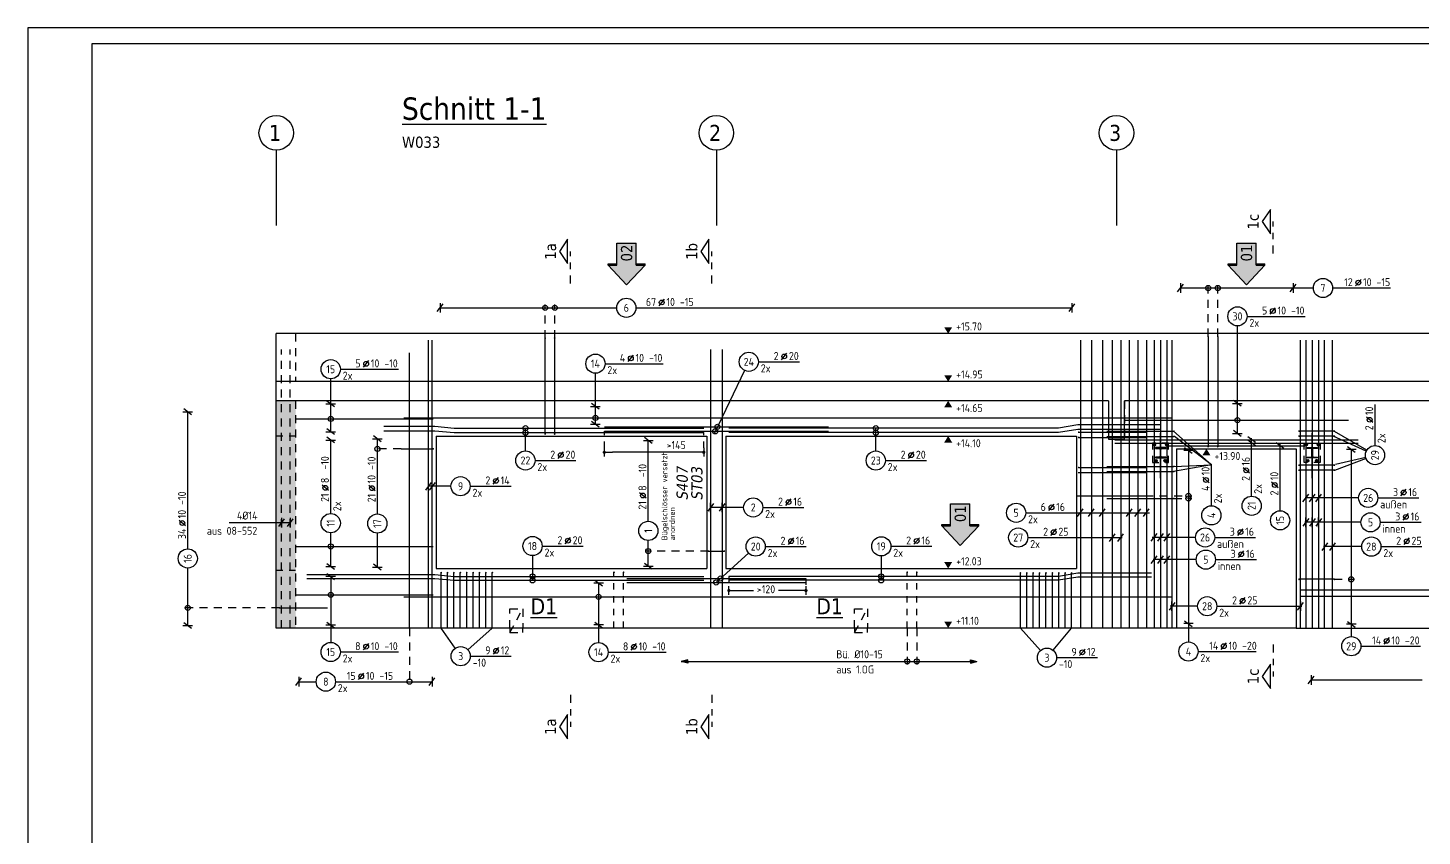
# Model space of a CAD drawing. Extents: x 44 to 147, y 26 to 78.
# Drawn here: x 43.89 to 65.67, y 53.1 to 65.73 of the extents above; entities that cross this region are included whole.
import ezdxf
from ezdxf.enums import TextEntityAlignment as Align

# ---------------------------------------------------------------- set-up
doc = ezdxf.new("R2010")
doc.units = 0
doc.header["$LTSCALE"] = 0.5
for name, pattern in [('AUSGEZOGEN', [1000.01, 1000, 0.01]), ('DASHDOTSMALL', [1.05, 0.5, -0.25, 0.05, -0.25]), ('DASHED2', [0.375, 0.25, -0.125]), ('HIDDEN', [0.375, 0.25, -0.125]), ('HIDDEN2', [0.187, 0.125, -0.062]), ('HIDDEN4', [0.12, 0.02, -0.1]), ('STRICHPUNKT2', [0.55, 0.25, -0.125, 0.05, -0.125]), ('VERDECKT', [0.375, 0.25, -0.125])]:
    doc.linetypes.add(name, pattern=pattern)
for name, color, linetype in [('ACHSEN', 7, 'Continuous'), ('AFU', 7, 'Continuous'), ('BETON', 7, 'Continuous'), ('grau_hell', 7, 'Continuous'), ('grau_mittel', 7, 'Continuous'), ('HILFE', 7, 'Continuous'), ('INDEX', 7, 'Continuous'), ('koten', 7, 'Continuous'), ('MASSE', 7, 'Continuous'), ('OBJEKT', 7, 'Continuous'), ('RAHMEN', 7, 'Continuous'), ('RND', 7, 'Continuous'), ('RND_BILD', 7, 'Continuous'), ('SCHNITTE', 7, 'Continuous'), ('SFP_Achsen', 7, 'Continuous'), ('ST-ANS', 9, 'Continuous'), ('STAHL', 7, 'Continuous'), ('TEXT', 7, 'Continuous'), ('VERDECKT', 7, 'Continuous')]:
    doc.layers.add(name, color=color, linetype=linetype)
doc.styles.add('helv', font='tahoma.ttf')
doc.styles.add('txt', font='isocp.shx')
doc.linetypes.add('AFU_50K', pattern='A,0.15,["/",Standard,S=0.2,R=0,X=-0.01,Y=-0.1],0.07,["/",Standard,S=0.2,R=0,X=-0.01,Y=-0.1],0.15', length=0.37)
doc.linetypes.add('AFU_50L', pattern='A,0.75,["/",Standard,S=0.2,R=0,X=-0.01,Y=-0.1],0.07,["/",Standard,S=0.2,R=0,X=-0.01,Y=-0.1],0.75', length=1.57)
doc.dimstyles.new('DOT_I', dxfattribs={"dimscale": 0.5, "dimtxt": 0.25, "dimasz": 0.25, "dimexe": 0.1, "dimexo": 0.3, "dimgap": 0.1, "dimtad": 1, "dimdec": 3, "dimzin": 3, "dimtxsty": 'txt', "dimblk": 'DOT', "dimblk1": 'DOT', "dimblk2": 'DOT', "dimsah": 1, "dimcen": 0.1, "dimse1": 1, "dimse2": 1, "dimazin": 0, "dimtfac": 1, "dimtdec": 4, "dimtix": 1, "dimtmove": 2, "dimatfit": 3, "dimfxl": 0, "dimtvp": 1, "dimtolj": 1, "dimtzin": 0, "dimarcsym": 0})

# ---------------------------------------------------------------- blocks, each defined once
blk = doc.blocks.new('OKRD_O')
at = {"color": 0, "linetype": 'ByBlock'}
blk.add_solid([(-0.125, 0.202), (0.125, 0.202), (0, 0)], dxfattribs=at)
at = {"color": 0, "linetype": 'ByBlock', "style": 'txt'}
blk.add_attdef('OKRD', (0.25, 0.1), '', height=0.25, dxfattribs=at)
blk = doc.blocks.new('OKRD_U')
at = {"color": 0, "linetype": 'ByBlock'}
blk.add_solid([(-0.125, -0.202), (0.125, -0.202), (0, 0)], dxfattribs=at)
at = {"color": 0, "linetype": 'ByBlock', "style": 'txt'}
blk.add_attdef('OKRD', (0.25, -0.35), '', height=0.25, dxfattribs=at)
blk = doc.blocks.new('lei_gre')
at = {"layer": 'RND', "color": 7, "linetype": 'Continuous'}
for p, q in [((-0.09, -0.12), (0.09, 0.12)), ((0, 0.15), (0, -0.15))]:
    blk.add_line(p, q, dxfattribs=at)
blk = doc.blocks.new('RND_LEI')
at = {"layer": 'RND', "color": 7, "linetype": 'Continuous'}
blk.add_line((1.022, 0.066), (1.19, 0.27), dxfattribs=at)
for centre, radius in [((0, 0), 0.3), ((1.106, 0.168), 0.075)]:
    blk.add_circle(centre, radius, dxfattribs=at)
at = {"layer": 'RND', "color": 7, "linetype": 'Continuous', "style": 'txt'}
blk.add_attdef('POSL', text='', height=0.25, dxfattribs=at).set_placement((0, 0), align=Align.MIDDLE)
blk.add_attdef('ANZ', text='', height=0.25, dxfattribs=at).set_placement((0.931, 0.057), align=Align.RIGHT)
for tag, p in [('DUM', (1.253, 0.057)), ('ABSTD', (1.674, 0.057)), ('POSTXT', (0.374, -0.327))]:
    blk.add_attdef(tag, p, '', height=0.25, dxfattribs=at)
blk = doc.blocks.new('DOT')
at = {"layer": 'MASSE', "color": 7, "linetype": 'Continuous'}
for p, q in [((0, 0), (-1, 0)), ((0, 0.54), (0, -0.54))]:
    blk.add_line(p, q, dxfattribs=at)
at = {"layer": 'MASSE', "color": 7, "linetype": 'Continuous', "const_width": 0.2}
blk.add_lwpolyline([(-0.1, 0, 1), (0.1, 0, 1)], format="xyb", close=True, dxfattribs=at)
blk = doc.blocks.new('*D21')
at = {"layer": 'DEFPOINTS', "color": 0, "linetype": 'AUSGEZOGEN', "transparency": 16777216}
for p in [(52.894, 59.096), (52.894, 59.096), (54.448, 59.096)]:
    blk.add_point(p, dxfattribs=at)
at = {"layer": 'MASSE', "color": 0, "linetype": 'AUSGEZOGEN', "lineweight": -2, "transparency": 16777216}
blk.add_line((54.323, 59.096), (53.019, 59.096), dxfattribs=at)
at = {"layer": 'MASSE', "color": 0, "linetype": 'AUSGEZOGEN', "lineweight": -2, "transparency": 16777216, "xscale": 0.125, "yscale": 0.125, "zscale": 0.125, "rotation": 180}
blk.add_blockref('DOT', (52.894, 59.096), dxfattribs=at)
at = {"layer": 'MASSE', "color": 0, "linetype": 'AUSGEZOGEN', "lineweight": -2, "transparency": 16777216, "xscale": 0.125, "yscale": 0.125, "zscale": 0.125}
blk.add_blockref('DOT', (54.448, 59.096), dxfattribs=at)
at = {"layer": 'MASSE', "color": 0, "linetype": 'AUSGEZOGEN', "transparency": 16777216, "insert": (54.017, 59.209), "char_height": 0.125, "attachment_point": 5, "style": 'txt'}
blk.add_mtext('\\A1;>145', dxfattribs=at)
blk = doc.blocks.new('SCHN-2')
at = {"layer": 'SCHNITTE', "color": 6, "linetype": 'Continuous'}
blk.add_lwpolyline([(0.378, 0.088), (0, 0.34), (-0.378, 0.088)], close=True, dxfattribs=at)
at = {"layer": 'SCHNITTE', "color": 1, "linetype": 'DASHDOTSMALL', "style": 'helv'}
blk.add_attdef('SCHN-2', text='', height=0.35, dxfattribs=at).set_placement((0, 0.45), align=Align.CENTER)
blk = doc.blocks.new('Pfeillinie')
at = {"layer": 'TEXT', "linetype": 'Continuous'}
blk.add_hatch(color=7, dxfattribs=at).paths.add_polyline_path([(0, 0), (-0.8, 0.2), (-0.8, 0), (-0.8, -0.2)])
at = {"layer": 'TEXT', "color": 7, "linetype": 'Continuous'}
for p, q in [((-0.8, 0), (-0.8, 0.2)), ((-0.8, 0.2), (0, 0)), ((-0.8, 0), (-0.8, -0.2)), ((-0.8, -0.2), (0, 0))]:
    blk.add_line(p, q, dxfattribs=at)
blk = doc.blocks.new('*D37')
at = {"layer": 'DEFPOINTS', "color": 0, "linetype": 'AUSGEZOGEN', "transparency": 16777216}
for p in [(54.84, 56.936), (56.044, 56.936), (56.044, 56.936)]:
    blk.add_point(p, dxfattribs=at)
at = {"layer": 'MASSE', "color": 0, "linetype": 'AUSGEZOGEN', "lineweight": -2, "transparency": 16777216}
for p, q in [((54.965, 56.936), (55.226, 56.936)), ((55.919, 56.936), (55.614, 56.936))]:
    blk.add_line(p, q, dxfattribs=at)
at = {"layer": 'MASSE', "color": 0, "linetype": 'AUSGEZOGEN', "lineweight": -2, "transparency": 16777216, "xscale": 0.125, "yscale": 0.125, "zscale": 0.125, "rotation": 180}
blk.add_blockref('DOT', (54.84, 56.936), dxfattribs=at)
at = {"layer": 'MASSE', "color": 0, "linetype": 'AUSGEZOGEN', "lineweight": -2, "transparency": 16777216, "xscale": 0.125, "yscale": 0.125, "zscale": 0.125}
blk.add_blockref('DOT', (56.044, 56.936), dxfattribs=at)
at = {"layer": 'MASSE', "color": 0, "linetype": 'AUSGEZOGEN', "transparency": 16777216, "insert": (55.42, 56.956), "char_height": 0.125, "attachment_point": 5, "style": 'txt'}
blk.add_mtext('\\A1;>120', dxfattribs=at)
blk = doc.blocks.new('A1-35-0')
at = {"layer": 'RAHMEN'}
for p, q in [((118.9, 59.4), (0, 59.4)), ((0, 59.4), (0, 0))]:
    blk.add_line(p, q, dxfattribs=at)
at = {"layer": 'RAHMEN', "color": 5}
for p, q in [((118.4, 58.9), (2, 58.9)), ((2, 58.9), (2, 0.5))]:
    blk.add_line(p, q, dxfattribs=at)
blk = doc.blocks.new('hin_ind5')
at = {"layer": 'grau_hell', "linetype": 'AUSGEZOGEN'}
h = blk.add_hatch(color=9, dxfattribs=at)
h.dxf.hatch_style = 2
h.paths.add_polyline_path([(0, 0), (0.619, -0.577), (0.619, -0.3), (1.306, -0.3), (1.306, 0.3), (0.619, 0.3), (0.619, 0.577)])
h.paths.add_polyline_path([(0.34, -0.274), (1.311, -0.274), (1.311, 0.274), (0.34, 0.274)], flags=9)
at = {"layer": 'OBJEKT', "linetype": 'AUSGEZOGEN'}
for points in [[(0.619, 0.3), (0.66, 0.3), (0.66, 0.577), (0.619, 0.577)], [(0.619, -0.577), (0.66, -0.577), (0.66, -0.3), (0.619, -0.3)]]:
    blk.add_hatch(color=1, dxfattribs=at).paths.add_polyline_path(points)
at = {"layer": 'OBJEKT', "color": 1, "linetype": 'AUSGEZOGEN'}
for p, q in [((0, 0), (0.619, 0.577)), ((0.619, 0.577), (0.619, 0.3)), ((0.619, 0.577), (0.66, 0.577)), ((0.66, 0.577), (0.66, 0.3)), ((0, 0), (0.619, -0.577)), ((0.619, 0.3), (1.306, 0.3)), ((1.306, 0.3), (1.306, -0.3)), ((0.619, -0.3), (0.619, -0.577)), ((0.619, -0.3), (1.306, -0.3)), ((0.66, -0.3), (0.66, -0.577))]:
    blk.add_line(p, q, dxfattribs=at)
at = {"layer": 'OBJEKT', "color": 7, "linetype": 'AUSGEZOGEN'}
blk.add_line((0.619, -0.577), (0.66, -0.577), dxfattribs=at)
at = {"layer": 'INDEX', "color": 1, "linetype": 'Continuous', "style": 'helv'}
blk.add_attdef('INDEX', text='', height=0.35, rotation=360, dxfattribs=at).set_placement((1.259, 0), align=Align.MIDDLE_RIGHT)

msp = doc.modelspace()

# ---------------------------------------------------------------- hatches: boundary and pattern name
at = {"layer": 'grau_mittel'}
h = msp.add_hatch(color=61, dxfattribs=at)
h.paths.add_polyline_path([(47.769, 59.35), (48.069, 59.35), (48.069, 59.9), (47.769, 59.9)])
h.paths.add_polyline_path([(47.769, 57.25), (48.069, 57.25), (48.069, 59.35), (47.769, 59.35)])
h.paths.add_polyline_path([(47.769, 56.35), (48.069, 56.35), (48.069, 57.25), (47.769, 57.25)])

# ---------------------------------------------------------------- linework, layer by layer
at = {"layer": 'ACHSEN', "color": 140, "linetype": 'AUSGEZOGEN'}
for p, q in [((47.769, 63.8165), (47.769, 62.6419)), ((54.644, 63.8165), (54.644, 62.6419)), ((60.894, 63.8165), (60.894, 62.6419)), ((61.584, 58.6939), (61.584, 59.3939)), ((63.954, 58.6939), (63.954, 59.3939))]:
    msp.add_line(p, q, dxfattribs=at)
at = {"layer": 'AFU', "color": 8, "linetype": 'AFU_50L'}
for p, q in [((69.019, 60.2), (47.769, 60.2)), ((60.769, 59.9), (47.769, 59.9)), ((69.019, 59.9), (61.019, 59.9)), ((61.834, 56.35), (47.769, 56.35)), ((63.704, 56.35), (69.019, 56.35))]:
    msp.add_line(p, q, dxfattribs=at)
at = {"layer": 'AFU', "color": 8, "linetype": 'AFU_50K'}
for p, q in [((60.769, 59.9), (60.769, 59.3)), ((61.019, 59.3), (61.019, 59.9)), ((60.769, 59.3), (61.019, 59.3))]:
    msp.add_line(p, q, dxfattribs=at)
at = {"layer": 'BETON', "color": 6, "linetype": 'AUSGEZOGEN'}
for p, q in [((47.769, 56.35), (47.769, 60.95)), ((69.019, 60.95), (47.769, 60.95)), ((50.269, 59.35), (50.269, 57.28)), ((50.269, 59.35), (54.494, 59.35)), ((54.494, 59.35), (54.494, 57.28)), ((54.794, 59.35), (54.794, 57.28)), ((54.794, 59.35), (60.269, 59.35)), ((60.269, 59.35), (60.269, 57.28)), ((61.834, 59.15), (63.704, 59.15)), ((61.834, 59.15), (61.834, 56.35)), ((63.704, 59.15), (63.704, 56.35)), ((50.269, 57.28), (54.494, 57.28)), ((54.794, 57.28), (60.269, 57.28)), ((63.704, 56.35), (61.834, 56.35))]:
    msp.add_line(p, q, dxfattribs=at)
at = {"layer": 'HILFE', "color": 171, "linetype": 'HIDDEN4'}
for p, q in [((61.504, 59.214), (61.474, 59.214)), ((61.489, 59.229), (61.489, 59.199)), ((61.664, 59.214), (61.694, 59.214)), ((61.679, 59.229), (61.679, 59.199)), ((63.874, 59.214), (63.844, 59.214)), ((63.859, 59.229), (63.859, 59.199)), ((64.034, 59.214), (64.064, 59.214)), ((64.049, 59.229), (64.049, 59.199)), ((61.529, 58.964), (61.499, 58.964)), ((61.514, 58.979), (61.514, 58.949)), ((61.639, 58.964), (61.669, 58.964)), ((61.654, 58.979), (61.654, 58.949)), ((63.899, 58.964), (63.869, 58.964)), ((63.884, 58.979), (63.884, 58.949)), ((64.009, 58.964), (64.039, 58.964)), ((64.024, 58.979), (64.024, 58.949))]:
    msp.add_line(p, q, dxfattribs=at)
at = {"layer": 'HILFE', "color": 102, "linetype": 'AUSGEZOGEN'}
msp.add_line((47.0324, 57.9967), (47.9873, 57.9967), dxfattribs=at)
at = {"layer": 'HILFE', "color": 171, "linetype": 'HIDDEN4'}
for points in [[(61.4804, 59.229), (61.4977, 59.229), (61.5063, 59.214), (61.4977, 59.199), (61.4804, 59.199), (61.4717, 59.214)], [(61.6877, 59.229), (61.6704, 59.229), (61.6617, 59.214), (61.6704, 59.199), (61.6877, 59.199), (61.6963, 59.214)], [(63.8504, 59.229), (63.8677, 59.229), (63.8763, 59.214), (63.8677, 59.199), (63.8504, 59.199), (63.8417, 59.214)], [(64.0577, 59.229), (64.0404, 59.229), (64.0317, 59.214), (64.0404, 59.199), (64.0577, 59.199), (64.0663, 59.214)]]:
    msp.add_lwpolyline(points, close=True, dxfattribs=at)
at = {"layer": 'MASSE', "color": 7, "linetype": 'HIDDEN4'}
for p, q in [((52.894, 59.1636), (52.894, 59.4237)), ((54.4477, 59.1636), (54.4477, 59.403)), ((54.8403, 57.1572), (54.8403, 56.991)), ((56.044, 57.1236), (56.044, 56.936))]:
    msp.add_line(p, q, dxfattribs=at)
at = {"layer": 'RND', "color": 7, "linetype": 'AUSGEZOGEN'}
for p, q in [((61.8951, 61.6639), (63.6561, 61.6639)), ((63.6561, 61.6639), (63.971, 61.6639)), ((64.271, 61.6639), (65.1773, 61.6639)), ((50.3295, 61.3538), (53.0877, 61.3538)), ((53.3877, 61.3538), (60.1991, 61.3538)), ((62.9356, 61.2206), (63.8419, 61.2206)), ((62.7856, 59.8598), (62.7856, 61.0706)), ((48.7694, 60.3943), (49.6757, 60.3943)), ((52.9045, 60.4808), (53.8107, 60.4808)), ((55.3013, 60.51), (55.9413, 60.51)), ((48.6194, 59.8517), (48.6194, 60.2443)), ((52.7545, 59.8142), (52.7545, 60.3308)), ((46.3856, 57.5873), (46.3856, 59.7283)), ((48.6194, 59.4175), (48.6194, 59.8517)), ((52.7545, 59.5336), (52.7545, 59.8142)), ((62.7856, 59.3892), (62.7856, 59.8598)), ((64.9351, 59.2018), (64.9351, 59.8418)), ((48.6194, 58.1383), (48.6194, 59.2871)), ((49.3481, 58.1325), (49.3481, 59.307)), ((53.5808, 58.0177), (53.5808, 59.2799)), ((62.0201, 59.1251), (62.0201, 56.4186)), ((63.0071, 58.4102), (63.0071, 59.0502)), ((64.5641, 59.1411), (64.5641, 56.4088)), ((51.8108, 58.968), (52.4508, 58.968)), ((57.2847, 58.9673), (57.9247, 58.9673)), ((62.3781, 58.2602), (62.3781, 58.9002)), ((63.4521, 58.1822), (63.4521, 58.8222)), ((50.7974, 58.5653), (51.4374, 58.5653)), ((64.9786, 58.3832), (65.6186, 58.3832)), ((55.3697, 58.2336), (56.0097, 58.2336)), ((59.4771, 58.151), (60.1171, 58.151)), ((65.0143, 58.0021), (65.6543, 58.0021)), ((48.6194, 57.3095), (48.6194, 57.8383)), ((49.3481, 57.3005), (49.3481, 57.8325)), ((59.5108, 57.7635), (60.1508, 57.7635)), ((62.4296, 57.7647), (63.0696, 57.7647)), ((51.9224, 57.6307), (52.5624, 57.6307)), ((53.5808, 57.3139), (53.5808, 57.7177)), ((55.4084, 57.6229), (56.0484, 57.6229)), ((57.3709, 57.6268), (58.0109, 57.6268)), ((65.0272, 57.6223), (65.6672, 57.6223)), ((62.4415, 57.419), (63.0815, 57.419)), ((46.3856, 56.387), (46.3856, 57.2873)), ((48.6194, 57.1543), (48.6194, 56.3964)), ((52.8037, 57.0531), (52.8037, 56.3974)), ((62.4632, 56.691), (63.1032, 56.691)), ((62.0201, 56.4186), (62.0201, 56.1316)), ((48.6194, 56.3964), (48.6194, 56.1252)), ((52.8037, 56.3974), (52.8037, 56.1225)), ((64.5641, 56.4088), (64.5641, 56.2149)), ((62.1701, 55.9816), (63.0764, 55.9816)), ((64.7141, 56.0649), (65.6454, 56.0649)), ((48.7694, 55.9752), (49.6757, 55.9752)), ((50.8002, 55.9098), (51.4402, 55.9098)), ((52.9537, 55.9725), (53.86, 55.9725)), ((59.9592, 55.8867), (60.5992, 55.8867)), ((48.1191, 55.5113), (48.3929, 55.5113)), ((48.6929, 55.5113), (50.2026, 55.5113)), ((63.9369, 55.5381), (65.6738, 55.5381))]:
    msp.add_line(p, q, dxfattribs=at)
at = {"layer": 'RND', "color": 102, "linetype": 'VERDECKT'}
for p, q in [((62.3278, 60.9036), (62.3278, 61.7139)), ((62.4778, 60.9036), (62.4778, 61.7139)), ((51.9684, 60.8817), (51.9684, 61.4038)), ((52.1184, 60.8817), (52.1184, 61.4038)), ((49.7182, 59.1491), (49.2981, 59.1491)), ((61.3443, 58.4136), (62.0701, 58.4136)), ((61.7934, 58.3746), (62.0701, 58.3746)), ((54.519, 57.5526), (53.5308, 57.5526)), ((64.2986, 57.1108), (64.6141, 57.1108)), ((47.8182, 56.665), (46.3356, 56.665)), ((49.8486, 56.35), (49.8486, 55.4613)), ((57.6258, 56.35), (57.6258, 55.778)), ((57.7758, 56.35), (57.7758, 55.778))]:
    msp.add_line(p, q, dxfattribs=at)
at = {"layer": 'RND', "color": 102, "linetype": 'AUSGEZOGEN'}
for p, q in [((55.0861, 60.3748), (54.6135, 59.3942)), ((51.6608, 59.118), (51.6608, 59.473)), ((57.1347, 59.1173), (57.1347, 59.473)), ((61.7871, 59.4247), (62.3781, 58.9002)), ((62.3781, 58.9002), (61.7996, 59.3448)), ((63.0071, 58.8932), (63.0071, 59.3191)), ((64.7983, 59.1132), (64.2799, 59.3459)), ((64.8056, 59.1274), (64.3034, 59.4204)), ((63.4521, 58.1822), (63.4521, 59.2292)), ((62.3781, 58.9002), (61.7871, 58.7967)), ((61.7934, 58.8766), (62.3781, 58.9002)), ((64.7947, 58.999), (64.2995, 58.8126)), ((64.7893, 59.0168), (64.3152, 58.9028)), ((50.4974, 58.5653), (50.1455, 58.5653)), ((64.6786, 58.3832), (63.8417, 58.3832)), ((55.0697, 58.2336), (54.554, 58.2336)), ((59.4771, 58.151), (61.4119, 58.151)), ((64.7143, 58.0021), (63.8394, 58.0021)), ((59.5108, 57.7635), (60.9854, 57.7635)), ((62.1296, 57.7647), (61.4511, 57.7647)), ((55.1476, 57.5219), (54.6336, 57.0535)), ((64.7272, 57.6223), (64.1294, 57.6223)), ((51.7724, 57.4807), (51.7724, 57.0952)), ((57.2209, 57.4768), (57.2209, 57.0952)), ((62.1415, 57.419), (61.4711, 57.419)), ((62.1632, 56.691), (61.7318, 56.691)), ((63.1032, 56.691), (63.7908, 56.691)), ((50.5646, 56.0329), (50.344, 56.35)), ((50.7622, 56.0096), (51.144, 56.35)), ((59.7091, 55.9984), (59.3941, 56.35)), ((59.9051, 56.0021), (60.1941, 56.35))]:
    msp.add_line(p, q, dxfattribs=at)
at = {"layer": 'RND', "color": 1, "linetype": 'AUSGEZOGEN'}
for points in [[(50.1455, 56.35), (50.1455, 60.85)], [(50.2045, 56.35), (50.2045, 60.85)], [(51.9684, 59.3824), (51.9684, 60.8817)], [(52.1184, 59.3824), (52.1184, 60.8817)], [(60.331, 60.85), (60.331, 56.35)], [(60.5035, 60.85), (60.5035, 56.35)], [(60.6761, 60.85), (60.6761, 56.35)], [(60.829, 60.85), (60.829, 56.35)], [(60.9623, 60.85), (60.9623, 56.35)], [(61.0957, 60.85), (61.0957, 56.35)], [(61.229, 60.85), (61.229, 56.35)], [(61.3623, 60.85), (61.3623, 56.35)], [(61.484, 60.85), (61.484, 56.35)], [(61.584, 60.85), (61.584, 56.35)], [(61.684, 60.85), (61.684, 56.35)], [(61.7622, 60.85), (61.7622, 56.35)], [(62.3278, 60.9036), (62.3278, 59.1831)], [(62.4778, 60.9036), (62.4778, 59.1831)], [(63.7709, 56.35), (63.7709, 60.85)], [(63.854, 60.85), (63.854, 56.35)], [(63.954, 60.85), (63.954, 56.35)], [(64.054, 60.85), (64.054, 56.35)], [(64.1478, 56.35), (64.1478, 60.85)], [(64.2681, 56.35), (64.2681, 60.85)], [(49.8486, 56.35), (49.8486, 60.65)], [(54.554, 60.7), (54.554, 56.35)], [(54.734, 60.7), (54.734, 56.35)], [(48.069, 59.6171), (50.219, 59.6171)], [(49.4477, 59.503), (50.2477, 59.503), (50.5477, 59.473), (54.4477, 59.473)], [(49.7597, 59.6334), (61.7597, 59.6334)], [(52.894, 59.4937), (56.394, 59.4937)], [(61.5903, 59.523), (60.2903, 59.523), (59.9903, 59.473), (54.8403, 59.473)], [(61.019, 59.5981), (64.519, 59.5981)], [(49.4477, 59.433), (50.2477, 59.433), (50.5477, 59.403), (54.4477, 59.403)], [(52.894, 59.4237), (56.394, 59.4237)], [(61.5903, 59.453), (60.2903, 59.453), (59.9903, 59.403), (54.8403, 59.403)], [(60.3045, 59.4096), (61.3545, 59.4096)], [(60.3045, 59.3298), (61.3545, 59.3298)], [(60.7434, 59.4247), (61.7934, 59.4247)], [(60.7434, 59.3448), (61.7934, 59.3448)], [(60.869, 59.2932), (64.669, 59.2932)], [(64.2986, 59.4266), (63.7486, 59.4266)], [(64.2986, 59.3485), (63.7486, 59.3485)], [(49.7182, 59.1491), (50.2182, 59.1491)], [(60.869, 59.2409), (64.669, 59.2409)], [(61.6898, 59.1987), (63.8398, 59.1987)], [(60.3045, 58.858), (61.3545, 58.858)], [(60.7434, 58.8766), (61.7934, 58.8766)], [(64.2986, 58.894), (63.7486, 58.894)], [(64.2986, 58.8159), (63.7486, 58.8159)], [(60.3045, 58.7782), (61.3545, 58.7782)], [(60.7434, 58.7967), (61.7934, 58.7967)], [(60.2943, 58.4136), (61.3443, 58.4136)], [(60.7434, 58.3746), (61.7934, 58.3746)], [(48.069, 57.6245), (50.219, 57.6245)], [(54.519, 57.5526), (54.769, 57.5526)], [(48.2477, 57.1872), (50.2477, 57.1872), (50.5477, 57.1572), (54.4477, 57.1572)], [(48.2477, 57.1252), (50.2477, 57.1252), (50.5477, 57.0952), (54.4477, 57.0952)], [(50.344, 56.35), (50.344, 57.2144)], [(50.444, 56.35), (50.444, 57.2144)], [(50.544, 56.35), (50.544, 57.2144)], [(50.644, 56.35), (50.644, 57.2144)], [(50.744, 56.35), (50.744, 57.2144)], [(50.844, 56.35), (50.844, 57.2144)], [(50.944, 56.35), (50.944, 57.2144)], [(51.044, 56.35), (51.044, 57.2144)], [(51.144, 56.35), (51.144, 57.2144)], [(53.244, 57.1236), (56.044, 57.1236)], [(61.4403, 57.2072), (60.2903, 57.2072), (59.9903, 57.1572), (54.8403, 57.1572)], [(61.4403, 57.1452), (60.2903, 57.1452), (59.9903, 57.0952), (54.8403, 57.0952)], [(59.3941, 56.35), (59.3941, 57.2092)], [(59.4941, 56.35), (59.4941, 57.2092)], [(59.5941, 56.35), (59.5941, 57.2092)], [(59.6941, 56.35), (59.6941, 57.2092)], [(59.7941, 56.35), (59.7941, 57.2092)], [(59.8941, 56.35), (59.8941, 57.2092)], [(59.9941, 56.35), (59.9941, 57.2092)], [(60.0941, 56.35), (60.0941, 57.2092)], [(60.1941, 56.35), (60.1941, 57.2092)], [(64.2986, 57.1108), (63.7486, 57.1108)], [(48.069, 56.8685), (50.219, 56.8685)], [(53.244, 57.0616), (56.044, 57.0616)], [(63.769, 56.9473), (68.719, 56.9473)], [(47.8182, 56.665), (48.5682, 56.665)], [(49.7597, 56.8374), (61.7597, 56.8374)], [(63.769, 56.8473), (68.719, 56.8473)]]:
    msp.add_lwpolyline(points, dxfattribs=at)
at = {"layer": 'RND', "color": 7, "linetype": 'AUSGEZOGEN'}
for points, const_width in [([(51.9614, 60.8817, 1), (51.9754, 60.8817, 1)], 0.014), ([(52.1114, 60.8817, 1), (52.1254, 60.8817, 1)], 0.014), ([(62.3215, 60.9036, -1), (62.334, 60.9036, -1)], 0.0125), ([(62.4715, 60.9036, -1), (62.484, 60.9036, -1)], 0.0125), ([(51.9614, 59.3824, 1), (51.9754, 59.3824, 1)], 0.014), ([(52.1114, 59.3824, 1), (52.1254, 59.3824, 1)], 0.014), ([(60.2982, 59.4096, 1), (60.3107, 59.4096, 1)], 0.0125), ([(60.2982, 59.3298, 1), (60.3107, 59.3298, 1)], 0.0125), ([(61.7871, 59.4247, 1), (61.7996, 59.4247, 1)], 0.0125), ([(61.7871, 59.3448, 1), (61.7996, 59.3448, 1)], 0.0125), ([(63.7556, 59.4266, 1), (63.7416, 59.4266, 1)], 0.014), ([(63.7556, 59.3485, 1), (63.7416, 59.3485, 1)], 0.014), ([(64.2916, 59.4266, -1), (64.3056, 59.4266, -1)], 0.014), ([(64.2916, 59.3485, -1), (64.3056, 59.3485, -1)], 0.014), ([(50.2112, 59.1491, 1), (50.2252, 59.1491, 1)], 0.014), ([(62.3215, 59.1831, 1), (62.334, 59.1831, 1)], 0.0125), ([(62.4715, 59.1831, 1), (62.484, 59.1831, 1)], 0.0125), ([(60.2982, 58.858, 1), (60.3107, 58.858, 1)], 0.0125), ([(61.7871, 58.8766, 1), (61.7996, 58.8766, 1)], 0.0125), ([(63.7556, 58.894, 1), (63.7416, 58.894, 1)], 0.014), ([(63.7556, 58.8159, 1), (63.7416, 58.8159, 1)], 0.014), ([(64.2916, 58.894, -1), (64.3056, 58.894, -1)], 0.014), ([(64.2916, 58.8159, -1), (64.3056, 58.8159, -1)], 0.014), ([(60.2982, 58.7782, 1), (60.3107, 58.7782, 1)], 0.0125), ([(61.7871, 58.7967, 1), (61.7996, 58.7967, 1)], 0.0125), ([(60.2881, 58.4136, 1), (60.3006, 58.4136, 1)], 0.0125), ([(61.7871, 58.3746, 1), (61.7996, 58.3746, 1)], 0.0125), ([(54.5128, 57.5526, 1), (54.5253, 57.5526, 1)], 0.0125), ([(54.7628, 57.5526, 1), (54.7753, 57.5526, 1)], 0.0125), ([(50.337, 57.2144, 1), (50.351, 57.2144, 1)], 0.014), ([(50.437, 57.2144, 1), (50.451, 57.2144, 1)], 0.014), ([(50.537, 57.2144, 1), (50.551, 57.2144, 1)], 0.014), ([(50.637, 57.2144, 1), (50.651, 57.2144, 1)], 0.014), ([(50.737, 57.2144, 1), (50.751, 57.2144, 1)], 0.014), ([(50.837, 57.2144, 1), (50.851, 57.2144, 1)], 0.014), ([(50.937, 57.2144, 1), (50.951, 57.2144, 1)], 0.014), ([(51.037, 57.2144, 1), (51.051, 57.2144, 1)], 0.014), ([(51.137, 57.2144, 1), (51.151, 57.2144, 1)], 0.014), ([(53.0376, 57.22, 1), (53.0516, 57.22, 1)], 0.014), ([(53.1876, 57.22, 1), (53.2016, 57.22, 1)], 0.014), ([(57.6188, 57.22, 1), (57.6328, 57.22, 1)], 0.014), ([(57.7688, 57.22, 1), (57.7828, 57.22, 1)], 0.014), ([(59.3871, 57.2092, 1), (59.4011, 57.2092, 1)], 0.014), ([(59.4871, 57.2092, 1), (59.5011, 57.2092, 1)], 0.014), ([(59.5871, 57.2092, 1), (59.6011, 57.2092, 1)], 0.014), ([(59.6871, 57.2092, 1), (59.7011, 57.2092, 1)], 0.014), ([(59.7871, 57.2092, 1), (59.8011, 57.2092, 1)], 0.014), ([(59.8871, 57.2092, 1), (59.9011, 57.2092, 1)], 0.014), ([(59.9871, 57.2092, 1), (60.0011, 57.2092, 1)], 0.014), ([(60.0871, 57.2092, 1), (60.1011, 57.2092, 1)], 0.014), ([(60.1871, 57.2092, 1), (60.2011, 57.2092, 1)], 0.014), ([(63.7556, 57.1108, 1), (63.7416, 57.1108, 1)], 0.014), ([(64.2916, 57.1108, -1), (64.3056, 57.1108, -1)], 0.014), ([(47.8112, 56.665, 1), (47.8252, 56.665, 1)], 0.014)]:
    msp.add_lwpolyline(points, format="xyb", close=True, dxfattribs=dict(at, const_width=const_width))
at = {"layer": 'RND', "color": 1, "linetype": 'DASHED2'}
for points in [[(47.8515, 56.35), (47.8515, 60.7)], [(47.9873, 56.35), (47.9873, 60.7)]]:
    msp.add_lwpolyline(points, dxfattribs=at)
at = {"layer": 'RND', "color": 1, "linetype": 'HIDDEN2'}
for points in [[(53.0446, 56.35), (53.0446, 57.22)], [(53.1946, 56.35), (53.1946, 57.22)], [(57.6258, 56.35), (57.6258, 57.22)], [(57.7758, 56.35), (57.7758, 57.22)]]:
    msp.add_lwpolyline(points, dxfattribs=at)
at = {"layer": 'RND', "color": 102, "linetype": 'AUSGEZOGEN'}
msp.add_lwpolyline([(54.0968, 55.828), (58.7155, 55.828)], dxfattribs=at)
at = {"layer": 'RND', "color": 7, "linetype": 'AUSGEZOGEN'}
for centre in [(62.3278, 61.6639), (62.4778, 61.6639), (51.9684, 61.3538), (52.1184, 61.3538), (48.6194, 59.6171), (51.6608, 59.473), (52.7545, 59.6334), (54.6615, 59.4937), (57.1347, 59.473), (62.7856, 59.5981), (51.6608, 59.403), (54.6277, 59.4237), (57.1347, 59.403), (49.3481, 59.1491), (62.0201, 58.4136), (62.0201, 58.3746), (48.6194, 57.6245), (53.5808, 57.5526), (51.7724, 57.1572), (51.7724, 57.0952), (54.6425, 57.0616), (54.7105, 57.1236), (57.2209, 57.1572), (57.2209, 57.0952), (64.5641, 57.1108), (48.6194, 56.8685), (52.8037, 56.8374), (46.3856, 56.665), (57.6258, 55.828), (57.7758, 55.828), (49.8486, 55.5113)]:
    msp.add_circle(centre, 0.04, dxfattribs=at)
at = {"layer": 'SCHNITTE', "color": 6, "linetype": 'STRICHPUNKT2'}
for p, q in [((63.3433, 62.2013), (63.3433, 62.7013)), ((52.365, 61.7353), (52.365, 62.2353)), ((54.5718, 61.7353), (54.5718, 62.2353)), ((63.3433, 56.0938), (63.3433, 55.5938)), ((52.365, 55.308), (52.365, 54.808)), ((54.5718, 55.308), (54.5718, 54.808))]:
    msp.add_line(p, q, dxfattribs=at)
at = {"layer": 'SFP_Achsen', "color": 7, "linetype": 'AUSGEZOGEN'}
for centre in [(47.769, 64.087), (54.644, 64.087), (60.894, 64.087)]:
    msp.add_circle(centre, 0.2705, dxfattribs=at)
at = {"layer": 'ST-ANS', "color": 171, "linetype": 'HIDDEN4'}
for points in [[(61.5054, 58.979), (61.5227, 58.979), (61.5313, 58.964), (61.5227, 58.949), (61.5054, 58.949), (61.4967, 58.964)], [(61.6627, 58.979), (61.6454, 58.979), (61.6367, 58.964), (61.6454, 58.949), (61.6627, 58.949), (61.6713, 58.964)], [(63.8754, 58.979), (63.8927, 58.979), (63.9013, 58.964), (63.8927, 58.949), (63.8754, 58.949), (63.8667, 58.964)], [(64.0327, 58.979), (64.0154, 58.979), (64.0067, 58.964), (64.0154, 58.949), (64.0327, 58.949), (64.0413, 58.964)]]:
    msp.add_lwpolyline(points, close=True, dxfattribs=at)
at = {"layer": 'STAHL', "color": 102, "linetype": 'HIDDEN2'}
for points in [[(61.709, 58.939), (61.709, 59.239), (61.459, 59.239), (61.459, 58.939)], [(63.829, 58.939), (63.829, 59.239), (64.079, 59.239), (64.079, 58.939)]]:
    msp.add_lwpolyline(points, close=True, dxfattribs=at)
at = {"layer": 'STAHL', "color": 102, "linetype": 'HIDDEN4'}
for points in [[(61.584, 59.009), (61.664, 59.009), (61.664, 59.022), (61.6033, 59.022, -0.4142136), (61.5883, 59.037), (61.5883, 59.141, -0.4142136), (61.6033, 59.156), (61.664, 59.156), (61.664, 59.169), (61.584, 59.169), (61.504, 59.169), (61.504, 59.156), (61.5648, 59.156, -0.4142136), (61.5798, 59.141), (61.5798, 59.037, -0.4142136), (61.5648, 59.022), (61.504, 59.022), (61.504, 59.009)], [(63.954, 59.009), (63.874, 59.009), (63.874, 59.022), (63.9348, 59.022, 0.4142136), (63.9498, 59.037), (63.9498, 59.141, 0.4142136), (63.9348, 59.156), (63.874, 59.156), (63.874, 59.169), (63.954, 59.169), (64.034, 59.169), (64.034, 59.156), (63.9733, 59.156, 0.4142136), (63.9583, 59.141), (63.9583, 59.037, 0.4142136), (63.9733, 59.022), (64.034, 59.022), (64.034, 59.009)]]:
    msp.add_lwpolyline(points, format="xyb", close=True, dxfattribs=at)
at = {"layer": 'STAHL', "color": 102, "linetype": 'AUSGEZOGEN'}
for centre in [(61.489, 59.214), (61.679, 59.214), (63.859, 59.214), (64.049, 59.214), (61.514, 58.964), (61.654, 58.964), (63.884, 58.964), (64.024, 58.964)]:
    msp.add_circle(centre, 0.0185, dxfattribs=at)
at = {"layer": 'VERDECKT', "color": 7, "linetype": 'VERDECKT'}
for p, q in [((48.069, 60.95), (48.069, 60.2)), ((48.069, 59.9), (48.069, 56.35)), ((60.769, 59.9), (60.769, 59.3)), ((61.019, 59.9), (61.019, 59.3)), ((60.769, 59.3), (61.019, 59.3)), ((51.419, 56.35), (48.069, 56.35)), ((56.804, 56.35), (51.619, 56.35)), ((61.834, 56.35), (57.004, 56.35))]:
    msp.add_line(p, q, dxfattribs=at)
at = {"layer": 'VERDECKT', "color": 7, "linetype": 'HIDDEN'}
for p, q in [((68.719, 60.2), (48.069, 60.2)), ((60.769, 59.9), (48.069, 59.9)), ((68.719, 59.9), (61.019, 59.9)), ((51.419, 56.35), (51.419, 56.65)), ((51.419, 56.65), (51.619, 56.65)), ((51.419, 56.28), (51.619, 56.65)), ((51.619, 56.65), (51.619, 56.35)), ((56.804, 56.35), (56.804, 56.65)), ((56.804, 56.65), (57.004, 56.65)), ((56.804, 56.28), (57.004, 56.65)), ((57.004, 56.65), (57.004, 56.35)), ((51.419, 56.35), (51.419, 56.28)), ((51.419, 56.28), (51.619, 56.28)), ((51.619, 56.28), (51.619, 56.35)), ((56.804, 56.35), (56.804, 56.28)), ((56.804, 56.28), (57.004, 56.28)), ((57.004, 56.28), (57.004, 56.35)), ((63.704, 56.35), (68.719, 56.35))]:
    msp.add_line(p, q, dxfattribs=at)
at = {"layer": 'VERDECKT', "color": 7, "linetype": 'HIDDEN2'}
for p, q in [((48.069, 59.35), (47.769, 59.35)), ((48.069, 57.25), (47.769, 57.25))]:
    msp.add_line(p, q, dxfattribs=at)

# ---------------------------------------------------------------- block references
at = {"layer": 'koten', "color": 7, "linetype": 'VERDECKT', "xscale": 0.5, "yscale": 0.5, "zscale": 0.5}
for name, p, values in [('OKRD_O', (58.2661, 60.95), {'OKRD': '+15.70'}), ('OKRD_O', (58.2661, 60.2), {'OKRD': '+14.95'}), ('OKRD_U', (58.2661, 59.9), {'OKRD': '+14.65'}), ('OKRD_U', (58.2661, 59.35), {'OKRD': '+14.10'})]:
    msp.add_blockref(name, p, dxfattribs=at).add_auto_attribs(values)
at = {"layer": 'koten', "color": 7, "linetype": 'AUSGEZOGEN', "xscale": 0.5, "yscale": 0.5, "zscale": 0.5}
for name, p, values in [('OKRD_U', (62.301, 59.15), {'OKRD': '+13.90'}), ('OKRD_O', (58.2661, 57.28), {'OKRD': '+12.03'}), ('OKRD_O', (58.2661, 56.35), {'OKRD': '+11.10'})]:
    msp.add_blockref(name, p, dxfattribs=at).add_auto_attribs(values)
at = {"layer": 'RAHMEN', "color": 1, "linetype": 'AUSGEZOGEN', "xscale": 0.5, "yscale": 0.5, "zscale": 0.5}
msp.add_blockref('A1-35-0', (43.8878, 36.0287), dxfattribs=at)
at = {"layer": 'RND', "color": 7, "linetype": 'AUSGEZOGEN', "xscale": 0.5, "yscale": 0.5, "zscale": 0.5}
for p in [(61.8951, 61.6639), (63.6561, 61.6639), (50.3295, 61.3538), (60.1991, 61.3538), (63.854, 58.3832), (63.954, 58.3832), (64.054, 58.3832), (60.331, 58.151), (60.5035, 58.151), (60.6761, 58.151), (61.0957, 58.151), (61.229, 58.151), (61.3623, 58.151), (47.8515, 57.9967), (47.9873, 57.9967), (61.484, 57.7647), (61.584, 57.7647), (61.684, 57.7647), (61.484, 57.419), (61.584, 57.419), (61.684, 57.419), (63.7709, 56.691), (48.1191, 55.5113), (50.2026, 55.5113), (63.9369, 55.5381)]:
    msp.add_blockref('lei_gre', p, dxfattribs=at)
for p, values in [((64.121, 61.6639), {'POSL': '7', 'DUM': '10', 'ANZ': '12', 'ABSTD': '-15'}), ((53.2377, 61.3538), {'POSL': '6', 'DUM': '10', 'ANZ': '67', 'ABSTD': '-15'}), ((62.7856, 61.2206), {'POSL': '30', 'DUM': '10', 'ANZ': '5', 'ABSTD': '-10', 'POSTXT': '2x'}), ((52.7545, 60.4808), {'POSL': '14', 'DUM': '10', 'ANZ': '4', 'ABSTD': '-10', 'POSTXT': '2x'}), ((55.1513, 60.51), {'POSL': '24', 'DUM': '20', 'ANZ': '2', 'POSTXT': '2x'}), ((48.6194, 60.3943), {'POSL': '15', 'DUM': '10', 'ANZ': '5', 'ABSTD': '-10', 'POSTXT': '2x'}), ((51.6608, 58.968), {'POSL': '22', 'DUM': '20', 'ANZ': '2', 'POSTXT': '2x'}), ((57.1347, 58.9673), {'POSL': '23', 'DUM': '20', 'ANZ': '2', 'POSTXT': '2x'}), ((50.6474, 58.5653), {'POSL': '9', 'DUM': '14', 'ANZ': '2', 'POSTXT': '2x'}), ((55.2197, 58.2336), {'POSL': '2', 'DUM': '16', 'ANZ': '2', 'POSTXT': '2x'}), ((64.8286, 58.3832), {'POSL': '26', 'DUM': '16', 'ANZ': '3', 'POSTXT': 'außen'}), ((59.3271, 58.151), {'POSL': '5', 'DUM': '16', 'ANZ': '6', 'POSTXT': '2x'}), ((64.8643, 58.0021), {'POSL': '5', 'DUM': '16', 'ANZ': '3', 'POSTXT': 'innen'}), ((51.7724, 57.6307), {'POSL': '18', 'DUM': '20', 'ANZ': '2', 'POSTXT': '2x'}), ((55.2584, 57.6229), {'POSL': '20', 'DUM': '16', 'ANZ': '2', 'POSTXT': '2x'}), ((57.2209, 57.6268), {'POSL': '19', 'DUM': '16', 'ANZ': '2', 'POSTXT': '2x'}), ((59.3608, 57.7635), {'POSL': '27', 'DUM': '25', 'ANZ': '2', 'POSTXT': '2x'}), ((62.2796, 57.7647), {'POSL': '26', 'DUM': '16', 'ANZ': '3', 'POSTXT': 'außen'}), ((64.8772, 57.6223), {'POSL': '28', 'DUM': '25', 'ANZ': '2', 'POSTXT': '2x'}), ((62.2915, 57.419), {'POSL': '5', 'DUM': '16', 'ANZ': '3', 'POSTXT': 'innen'}), ((62.3132, 56.691), {'POSL': '28', 'DUM': '25', 'ANZ': '2', 'POSTXT': '2x'}), ((64.5641, 56.0649), {'POSL': '29', 'DUM': '10', 'ANZ': '14', 'ABSTD': '-20'}), ((48.6194, 55.9752), {'POSL': '15', 'DUM': '10', 'ANZ': '8', 'ABSTD': '-10', 'POSTXT': '2x'}), ((50.6502, 55.9098), {'POSL': '3', 'DUM': '12', 'ANZ': '9', 'POSTXT': '-10'}), ((52.8037, 55.9725), {'POSL': '14', 'DUM': '10', 'ANZ': '8', 'ABSTD': '-10', 'POSTXT': '2x'}), ((59.8092, 55.8867), {'POSL': '3', 'DUM': '12', 'ANZ': '9', 'POSTXT': '-10'}), ((62.0201, 55.9816), {'POSL': '4', 'DUM': '10', 'ANZ': '14', 'ABSTD': '-20', 'POSTXT': '2x'}), ((48.5429, 55.5113), {'POSL': '8', 'DUM': '10', 'ANZ': '15', 'ABSTD': '-15', 'POSTXT': '2x'})]:
    msp.add_blockref('RND_LEI', p, dxfattribs=at).add_auto_attribs(values)
for p, rotation in [((62.7856, 59.8598), 90), ((46.3856, 59.7283), 90), ((48.6194, 59.8517), 90), ((52.7545, 59.8142), 90), ((52.7545, 59.5336), 90), ((48.6194, 59.4175), 90), ((48.6194, 59.2871), 90), ((49.3481, 59.307), 90), ((53.5808, 59.2799), 90), ((62.7856, 59.3892), 90), ((62.0201, 59.1251), 270), ((64.5641, 59.1411), 270), ((48.6194, 57.3095), 90), ((49.3481, 57.3005), 90), ((53.5808, 57.3139), 90), ((48.6194, 57.1543), 270), ((52.8037, 57.0531), 270), ((46.3856, 56.387), 90), ((48.6194, 56.3964), 270), ((52.8037, 56.3974), 270), ((62.0201, 56.4186), 270), ((64.5641, 56.4088), 270)]:
    msp.add_blockref('lei_gre', p, dxfattribs=dict(at, rotation=rotation))
at = {"layer": 'RND', "color": 7, "linetype": 'AUSGEZOGEN', "xscale": 0.5, "yscale": 0.5, "zscale": 0.5, "rotation": 90}
for p, values in [((64.9351, 59.0518), {'POSL': '29', 'DUM': '10', 'ANZ': '2', 'POSTXT': '2x'}), ((48.6194, 57.9883), {'POSL': '11', 'DUM': '8', 'ANZ': '21', 'ABSTD': '-10', 'POSTXT': '2x'}), ((49.3481, 57.9825), {'POSL': '17', 'DUM': '10', 'ANZ': '21', 'ABSTD': '-10'}), ((53.5808, 57.8677), {'POSL': '1', 'DUM': '8', 'ANZ': '21', 'ABSTD': '-10'}), ((62.3781, 58.1102), {'POSL': '4', 'DUM': '10', 'ANZ': '4', 'POSTXT': '2x'}), ((63.0071, 58.2602), {'POSL': '21', 'DUM': '16', 'ANZ': '2', 'POSTXT': '2x'}), ((63.4521, 58.0322), {'POSL': '15', 'DUM': '10', 'ANZ': '2'}), ((46.3856, 57.4373), {'POSL': '16', 'DUM': '10', 'ANZ': '34', 'ABSTD': '-10'})]:
    msp.add_blockref('RND_LEI', p, dxfattribs=at).add_auto_attribs(values)
at = {"layer": 'RND', "color": 102, "linetype": 'AUSGEZOGEN'}
for name, p, xscale, yscale, zscale, rotation in [('lei_gre', (63.0071, 59.2932), 0.5, 0.5, 0.5, 90), ('lei_gre', (63.0071, 59.2409), 0.5, 0.5, 0.5, 90), ('lei_gre', (63.4521, 59.1987), 0.5, 0.5, 0.5, 90), ('lei_gre', (50.1455, 58.5653), 0.5, 0.5, 0.5, 180.0000000000004), ('lei_gre', (50.2045, 58.5653), 0.5, 0.5, 0.5, 180.0000000000004), ('lei_gre', (54.554, 58.2336), 0.5, 0.5, 0.5, 180), ('lei_gre', (54.734, 58.2336), 0.5, 0.5, 0.5, 180), ('lei_gre', (63.854, 58.0021), 0.5, 0.5, 0.5, 180), ('lei_gre', (63.954, 58.0021), 0.5, 0.5, 0.5, 180), ('lei_gre', (64.054, 58.0021), 0.5, 0.5, 0.5, 180), ('lei_gre', (64.1478, 57.6223), 0.5, 0.5, 0.5, 180), ('lei_gre', (64.2681, 57.6223), 0.5, 0.5, 0.5, 180), ('lei_gre', (61.7622, 56.691), 0.5, 0.5, 0.5, 180), ('Pfeillinie', (54.0968, 55.828), 0.125, 0.125, 0.125, 180)]:
    msp.add_blockref(name, p, dxfattribs=dict(at, xscale=xscale, yscale=yscale, zscale=zscale, rotation=rotation))
for name, p, xscale, yscale, zscale in [('lei_gre', (60.829, 57.7635), 0.5, 0.5, 0.5), ('lei_gre', (60.9623, 57.7635), 0.5, 0.5, 0.5), ('Pfeillinie', (58.7155, 55.828), 0.125, 0.125, 0.125)]:
    msp.add_blockref(name, p, dxfattribs=dict(at, xscale=xscale, yscale=yscale, zscale=zscale))
at = {"layer": 'RND_BILD', "color": 7, "linetype": 'AUSGEZOGEN', "xscale": 0.5, "yscale": 0.5, "zscale": 0.5, "rotation": 90}
for p, values in [((53.2416, 61.7122), {'INDEX': '02'}), ((62.9269, 61.7122), {'INDEX': '01'}), ((58.4548, 57.638), {'INDEX': '01'})]:
    msp.add_blockref('hin_ind5', p, dxfattribs=at).add_auto_attribs(values)
at = {"layer": 'SCHNITTE', "color": 6, "linetype": 'STRICHPUNKT2', "xscale": 0.5, "yscale": 0.5, "zscale": 0.5, "rotation": 90}
for p, values in [((63.3433, 62.7013), {'SCHN-2': '1c'}), ((52.365, 62.2353), {'SCHN-2': '1a'}), ((54.5718, 62.2353), {'SCHN-2': '1b'}), ((63.3433, 55.5938), {'SCHN-2': '1c'}), ((52.365, 54.808), {'SCHN-2': '1a'}), ((54.5718, 54.808), {'SCHN-2': '1b'})]:
    msp.add_blockref('SCHN-2', p, dxfattribs=at).add_auto_attribs(values)

# ---------------------------------------------------------------- texts
at = {"layer": 'SFP_Achsen', "color": 6, "linetype": 'AUSGEZOGEN', "style": 'helv'}
for s, p in [('1', (47.655, 63.9626)), ('2', (54.53, 63.9626)), ('3', (60.78, 63.9626))]:
    msp.add_text(s, height=0.25, dxfattribs=at).set_placement(p)
at = {"layer": 'TEXT', "color": 5, "linetype": 'AUSGEZOGEN', "style": 'helv'}
msp.add_text('%%USchnitt 1-1', height=0.35, dxfattribs=at).set_placement((49.7329, 64.2917))
at = {"layer": 'TEXT', "color": 1, "linetype": 'AUSGEZOGEN', "style": 'helv'}
msp.add_text('W033', height=0.175, dxfattribs=at).set_placement((49.7329, 63.8542))
at = {"layer": 'TEXT', "color": 102, "linetype": 'AUSGEZOGEN', "style": 'txt'}
for s, p in [('Bügelschlösser versetzt', (53.8782, 57.7197)), ('anordnen', (53.9969, 57.7197))]:
    msp.add_text(s, height=0.09, rotation=90, dxfattribs=at).set_placement(p)
at = {"layer": 'TEXT', "color": 1, "linetype": 'AUSGEZOGEN', "style": 'helv', "oblique": 10}
for s, p in [('S407', (54.197, 58.3445)), ('ST03', (54.4267, 58.3445))]:
    msp.add_text(s, height=0.175, rotation=90, dxfattribs=at).set_placement(p)
at = {"layer": 'TEXT', "color": 7, "linetype": 'AUSGEZOGEN', "style": 'txt'}
for s, p in [('4%%C14', (47.1542, 58.0439)), ('aus 08-552', (46.6839, 57.8064)), ('Bü. %%C10-15', (56.5179, 55.8771)), ('aus 1.OG', (56.5179, 55.6396))]:
    msp.add_text(s, height=0.125, dxfattribs=at).set_placement(p)
at = {"layer": 'TEXT', "color": 6, "linetype": 'AUSGEZOGEN', "style": 'helv'}
for p in [(51.7419, 56.564), (56.2063, 56.564)]:
    msp.add_text('%%uD1', height=0.25, dxfattribs=at).set_placement(p)

# ---------------------------------------------------------------- dimensions: what is measured, and where the dimension line sits
at = {"layer": 'MASSE', "color": 7, "linetype": 'AUSGEZOGEN'}
for base, p1, p2, text, picture, middle in [((52.894, 59.0961), (54.4477, 59.0961), (52.894, 59.0961), '>145', '*D21', (54.0172, 59.2086)), ((56.044, 56.936), (54.8403, 56.936), (56.044, 56.936), '>120', '*D37', (55.4202, 56.9556))]:
    dim = msp.add_linear_dim(base=base, p1=p1, p2=p2, text=text, dimstyle='DOT_I', override={"dimdec": 1, "dimlfac": 100}, dxfattribs=at)
    dim.commit()
    dim.dimension.update_dxf_attribs({"geometry": picture, "text_midpoint": middle, "dimtype": 160})

doc.saveas('drawing.dxf')
